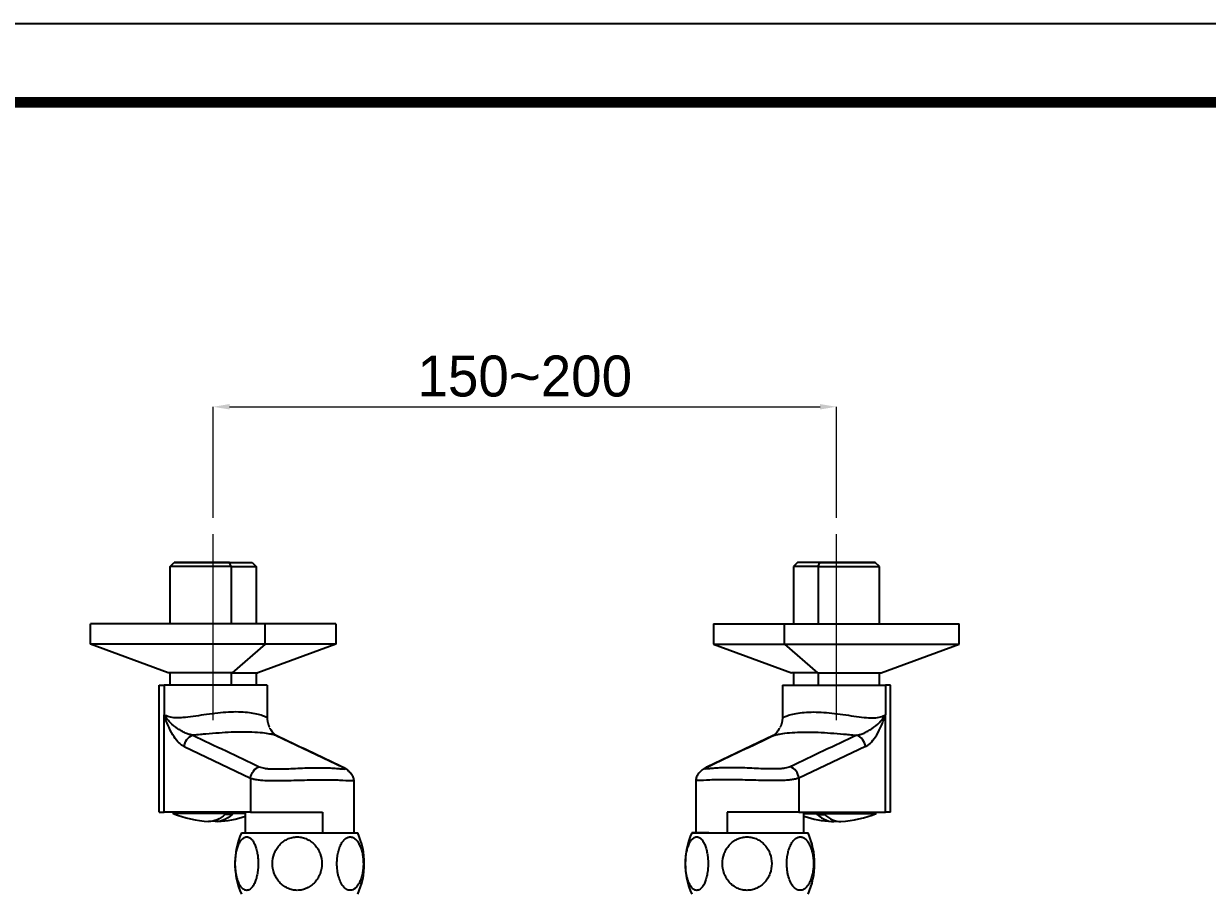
# Model space of a CAD drawing. Extents: x 0 to 1128, y 0 to 827.
# Drawn here: x 550.1 to 839.2, y 614.5 to 826.8 of the extents above; entities that cross this region are included whole.
import ezdxf

# ---------------------------------------------------------------- set-up
doc = ezdxf.new("R2010")
doc.units = 0
doc.header["$LTSCALE"] = 3
doc.header["$MEASUREMENT"] = 0
doc.header["$PDMODE"] = 3
doc.header["$PDSIZE"] = -10
doc.linetypes.add('CENTER', pattern=[50.8, 31.75, -6.35, 6.35, -6.35])
doc.linetypes.add('CENTER2', pattern=[28.575, 19.05, -3.175, 3.175, -3.175])
doc.layers.get('0').update_dxf_attribs({"linetype": 'CONTINUOUS'})
doc.layers.get('DEFPOINTS').update_dxf_attribs({"linetype": 'CONTINUOUS'})
doc.layers.add('1', color=7, linetype='CONTINUOUS')
doc.layers.add('Cneter', color=1, linetype='CENTER2', lineweight=13)
doc.styles.add('Daelim Dimension', font='')
doc.styles.get('Daelim Dimension').set_extended_font_data('나눔고딕')
doc.dimstyles.new('DEFAULT', dxfattribs={"dimscale": 2, "dimtxt": 2, "dimasz": 2, "dimexe": 0, "dimexo": 2, "dimgap": 1, "dimtad": 1, "dimdec": 1, "dimzin": 9, "dimdsep": 46, "dimtxsty": 'Daelim Dimension', "dimcen": 0.5, "dimclrd": 252, "dimclre": 252, "dimclrt": 3, "dimadec": 1, "dimazin": 0, "dimtfac": 1, "dimtdec": 1, "dimtix": 1, "dimtmove": 0, "dimatfit": 3, "dimfxl": 1, "dimtolj": 1, "dimtzin": 1, "dimlwd": 9, "dimlwe": 9, "dimarcsym": 0})

# ---------------------------------------------------------------- blocks, each defined once
blk = doc.blocks.new('*D7')
at = {"color": 5, "lineweight": 9, "ltscale": 0.5, "transparency": 16777216}
for p, q in [((596.37, 706.08), (596.37, 733.18)), ((600.37, 733.18), (744.63, 733.18)), ((748.63, 706.08), (748.63, 733.18))]:
    blk.add_line(p, q, dxfattribs=at)
at = {"color": 5, "ltscale": 0.5, "transparency": 16777216}
for points in [[(600.37, 733.85), (600.37, 732.52), (596.37, 733.18)], [(744.63, 733.85), (744.63, 732.52), (748.63, 733.18)]]:
    blk.add_solid(points, dxfattribs=at)
at = {"layer": 'DEFPOINTS', "color": 0, "ltscale": 0.5, "transparency": 16777216}
for p in [(748.63, 733.18), (596.37, 702.08), (748.63, 702.08)]:
    blk.add_point(p, dxfattribs=at)
at = {"color": 7, "ltscale": 0.5, "transparency": 16777216, "insert": (672.5, 740.63), "char_height": 10, "attachment_point": 5, "style": 'Daelim Dimension'}
blk.add_mtext('\\A1;150~200', dxfattribs=at)

msp = doc.modelspace()

# ---------------------------------------------------------------- linework, layer by layer
at = {"ltscale": 0.5}
for p, q in [((586.87, 695.15), (605.87, 695.15)), ((758.13, 695.15), (739.13, 695.15))]:
    msp.add_line(p, q, dxfattribs=at)
at = {"color": 7, "linetype": 'Continuous'}
for p, q in [((603.3, 629.05), (631.7, 629.05)), ((713.3, 629.05), (741.7, 629.05))]:
    msp.add_line(p, q, dxfattribs=at)
at = {"ltscale": 0.5}
msp.add_lwpolyline([(0, 0), (1128.4, 0), (1128.4, 826.8), (0, 826.8)], close=True, dxfattribs=at)
at = {"color": 5, "linetype": 'ByBlock', "lineweight": 200, "const_width": 2.6}
msp.add_lwpolyline([(18.14, 35.4), (1110.14, 35.4), (1110.14, 807.6), (18.14, 807.6)], close=True, dxfattribs=at)
at = {"color": 7, "linetype": 'Continuous'}
for centre, start, end in [((620.08, 621.55), 155.9148, 204.0852), ((614.92, 621.55), 335.9148, 24.0852), ((730.08, 621.55), 155.9148, 204.0852), ((724.92, 621.55), 335.9148, 24.0852)]:
    msp.add_arc(centre, 18.38, start, end, dxfattribs=at)
for points, knots in [([(601.76, 621.6), (601.77, 622.01), (601.8, 622.82), (601.95, 624.01), (602.2, 625.12), (602.54, 626.11), (602.96, 626.94), (603.38, 627.5), (603.76, 627.81), (604.04, 627.97), (604.33, 628.07), (604.63, 628.09), (604.92, 628.04), (605.21, 627.92), (605.49, 627.74), (605.85, 627.39), (606.27, 626.8), (606.67, 625.94), (606.99, 624.93), (607.23, 623.8), (607.36, 622.61), (607.38, 621.79), (607.38, 621.37)], [0, 0, 0, 0, 0.080427, 0.158795, 0.233128, 0.301508, 0.36222, 0.414144, 0.43689, 0.457766, 0.477263, 0.496084, 0.515057, 0.534981, 0.556488, 0.579985, 0.633529, 0.695732, 0.765322, 0.840528, 0.919412, 1, 1, 1, 1]), ([(616.91, 615.02), (616.71, 615.02), (616.3, 615.04), (615.69, 615.15), (615.1, 615.32), (614.33, 615.63), (613.45, 616.16), (612.54, 617), (611.81, 618), (611.1, 619.49), (610.73, 621.55), (611.1, 623.61), (611.81, 625.1), (612.54, 626.1), (613.45, 626.94), (614.33, 627.47), (615.1, 627.78), (615.69, 627.95), (616.3, 628.06), (616.71, 628.08), (616.91, 628.08)], [0, 0, 0, 0, 0.03129, 0.062581, 0.093875, 0.125167, 0.187675, 0.250202, 0.31275, 0.375318, 0.499999, 0.624685, 0.687253, 0.749799, 0.812325, 0.874832, 0.906124, 0.937419, 0.968709, 1, 1, 1, 1]), ([(616.91, 628.08), (617.12, 628.08), (617.53, 628.06), (618.14, 627.95), (618.73, 627.78), (619.49, 627.47), (620.38, 626.94), (621.29, 626.1), (622.02, 625.1), (622.72, 623.61), (623.1, 621.55), (622.72, 619.49), (622.02, 618), (621.29, 617), (620.38, 616.16), (619.49, 615.63), (618.73, 615.32), (618.14, 615.15), (617.53, 615.04), (617.12, 615.02), (616.91, 615.02)], [0, 0, 0, 0, 0.03129, 0.062581, 0.093875, 0.125167, 0.187675, 0.250202, 0.31275, 0.375318, 0.499999, 0.624685, 0.687253, 0.749799, 0.812325, 0.874832, 0.906124, 0.937419, 0.968709, 1, 1, 1, 1]), ([(627.72, 626.47), (627.88, 626.74), (628.13, 627.12), (628.54, 627.54), (628.95, 627.85), (629.4, 628.05), (629.87, 628.09), (630.33, 628.03), (630.78, 627.82), (631.18, 627.49), (631.59, 627.06), (632.04, 626.38), (632.47, 625.41), (632.79, 624.31), (632.99, 623.11), (633.08, 621.87), (633.05, 620.61), (632.91, 619.39), (632.64, 618.23), (632.27, 617.19), (631.93, 616.56), (631.75, 616.29)], [0, 0, 0, 0, 0.058008, 0.084184, 0.108568, 0.152836, 0.173846, 0.194915, 0.239559, 0.264202, 0.290655, 0.349185, 0.414926, 0.486417, 0.561969, 0.639806, 0.718104, 0.795037, 0.868791, 0.937619, 1, 1, 1, 1]), ([(711.75, 621.6), (711.75, 622.01), (711.79, 622.82), (711.94, 624.01), (712.18, 625.12), (712.52, 626.11), (712.93, 626.94), (713.35, 627.49), (713.72, 627.81), (713.99, 627.97), (714.28, 628.07), (714.57, 628.09), (714.86, 628.04), (715.15, 627.92), (715.42, 627.74), (715.78, 627.39), (716.19, 626.8), (716.59, 625.94), (716.91, 624.93), (717.13, 623.8), (717.27, 622.61), (717.29, 621.79), (717.29, 621.37)], [0, 0, 0, 0, 0.08068, 0.159276, 0.233792, 0.30228, 0.362996, 0.414788, 0.437408, 0.458118, 0.477417, 0.496022, 0.514783, 0.534519, 0.555873, 0.57926, 0.632698, 0.694927, 0.76464, 0.840038, 0.919158, 1, 1, 1, 1]), ([(726.8, 615.02), (726.6, 615.02), (726.19, 615.04), (725.58, 615.15), (724.98, 615.32), (724.22, 615.63), (723.34, 616.16), (722.42, 617), (721.7, 618), (720.99, 619.49), (720.62, 621.55), (720.99, 623.61), (721.7, 625.1), (722.42, 626.1), (723.34, 626.94), (724.22, 627.47), (724.98, 627.78), (725.58, 627.95), (726.19, 628.06), (726.6, 628.08), (726.8, 628.08)], [0, 0, 0, 0, 0.031285, 0.06257, 0.093859, 0.125147, 0.18765, 0.250175, 0.312725, 0.3753, 0.499999, 0.624703, 0.687277, 0.749826, 0.81235, 0.874852, 0.90614, 0.93743, 0.968715, 1, 1, 1, 1]), ([(726.8, 628.08), (727.01, 628.08), (727.42, 628.06), (728.03, 627.95), (728.62, 627.78), (729.38, 627.47), (730.27, 626.94), (731.18, 626.1), (731.91, 625.1), (732.61, 623.61), (732.98, 621.55), (732.61, 619.49), (731.91, 618), (731.18, 617), (730.27, 616.16), (729.38, 615.63), (728.62, 615.32), (728.03, 615.15), (727.42, 615.04), (727.01, 615.02), (726.8, 615.02)], [0, 0, 0, 0, 0.031285, 0.06257, 0.093859, 0.125147, 0.18765, 0.250175, 0.312725, 0.3753, 0.499999, 0.624703, 0.687277, 0.749826, 0.81235, 0.874852, 0.90614, 0.93743, 0.968715, 1, 1, 1, 1]), ([(737.63, 626.47), (737.79, 626.74), (738.05, 627.12), (738.47, 627.54), (738.88, 627.85), (739.33, 628.05), (739.81, 628.09), (740.28, 628.03), (740.73, 627.82), (741.14, 627.49), (741.55, 627.06), (742.01, 626.38), (742.44, 625.41), (742.76, 624.31), (742.97, 623.11), (743.06, 621.87), (743.03, 620.61), (742.88, 619.39), (742.61, 618.23), (742.24, 617.19), (741.9, 616.56), (741.71, 616.29)], [0, 0, 0, 0, 0.058059, 0.084312, 0.108806, 0.153393, 0.174589, 0.195844, 0.240797, 0.265547, 0.29207, 0.350642, 0.416313, 0.487651, 0.562995, 0.640594, 0.718649, 0.795356, 0.868926, 0.937639, 1, 1, 1, 1]), ([(626.61, 621.6), (626.61, 622.05), (626.66, 622.94), (626.87, 624.23), (627.21, 625.41), (627.53, 626.14), (627.72, 626.47)], [0, 0, 0, 0, 0.268185, 0.528889, 0.775051, 1, 1, 1, 1]), ([(736.51, 621.6), (736.51, 622.05), (736.56, 622.94), (736.78, 624.23), (737.12, 625.41), (737.45, 626.14), (737.63, 626.47)], [0, 0, 0, 0, 0.26798, 0.528559, 0.774759, 1, 1, 1, 1]), ([(606.45, 616.7), (606.27, 616.32), (605.96, 615.81), (605.42, 615.3), (605, 615.07), (604.56, 614.99), (604.13, 615.08), (603.71, 615.31), (603.33, 615.67), (602.98, 616.15), (602.66, 616.74), (602.39, 617.42), (602.17, 618.17), (601.99, 618.97), (601.86, 619.82), (601.78, 620.7), (601.76, 621.3), (601.76, 621.6)], [0, 0, 0, 0, 0.121081, 0.171461, 0.215959, 0.256944, 0.298017, 0.342651, 0.393209, 0.450784, 0.515361, 0.586248, 0.662492, 0.743043, 0.826846, 0.912877, 1, 1, 1, 1]), ([(607.38, 621.37), (607.37, 620.94), (607.33, 620.09), (607.15, 618.86), (606.87, 617.73), (606.6, 617.02), (606.45, 616.7)], [0, 0, 0, 0, 0.269695, 0.531069, 0.776836, 1, 1, 1, 1]), ([(631.75, 616.29), (631.63, 616.11), (631.39, 615.8), (630.98, 615.42), (630.53, 615.15), (630.07, 615.02), (629.59, 615.02), (629.13, 615.16), (628.68, 615.43), (628.27, 615.82), (627.9, 616.32), (627.44, 617.13), (627.09, 618.06), (626.84, 619.08), (626.66, 620.18), (626.61, 621.03), (626.61, 621.6)], [0, 0, 0, 0, 0.059866, 0.114148, 0.163474, 0.209351, 0.253988, 0.299929, 0.349532, 0.404179, 0.464301, 0.529775, 0.674786, 0.753064, 0.833963, 1, 1, 1, 1]), ([(716.37, 616.7), (716.28, 616.5), (716.08, 616.13), (715.73, 615.66), (715.35, 615.3), (714.94, 615.07), (714.51, 614.99), (714.08, 615.08), (713.67, 615.31), (713.29, 615.67), (712.95, 616.15), (712.64, 616.74), (712.37, 617.42), (712.15, 618.17), (711.97, 618.97), (711.85, 619.82), (711.77, 620.7), (711.75, 621.3), (711.75, 621.6)], [0, 0, 0, 0, 0.064169, 0.121356, 0.171535, 0.215701, 0.256266, 0.296921, 0.341226, 0.391586, 0.449095, 0.51372, 0.584749, 0.66121, 0.742033, 0.82615, 0.912522, 1, 1, 1, 1]), ([(717.29, 621.37), (717.28, 620.94), (717.24, 620.09), (717.06, 618.86), (716.78, 617.73), (716.52, 617.02), (716.37, 616.7)], [0, 0, 0, 0, 0.269881, 0.531367, 0.777099, 1, 1, 1, 1]), ([(741.71, 616.29), (741.59, 616.11), (741.35, 615.8), (740.93, 615.42), (740.48, 615.15), (740.01, 615.02), (739.53, 615.02), (739.06, 615.16), (738.61, 615.43), (738.19, 615.82), (737.81, 616.32), (737.35, 617.12), (736.99, 618.06), (736.75, 619.08), (736.56, 620.18), (736.51, 621.03), (736.51, 621.6)], [0, 0, 0, 0, 0.059888, 0.114301, 0.163864, 0.210061, 0.255048, 0.301308, 0.351141, 0.405912, 0.466051, 0.531448, 0.676073, 0.754073, 0.834657, 1, 1, 1, 1])]:
    msp.add_open_spline(points, degree=3, knots=knots, dxfattribs=at)
at = {"layer": '1', "color": 7, "linetype": 'Continuous'}
for p, q in [((585.87, 694.15), (586.87, 695.15)), ((585.87, 680.15), (585.87, 694.15)), ((600.8, 694.15), (585.87, 694.15)), ((600.38, 695.15), (586.87, 695.15)), ((600.8, 694.15), (600.38, 695.15)), ((600.38, 695.15), (605.87, 695.15)), ((600.8, 694.15), (600.8, 680.15)), ((600.8, 694.15), (606.87, 694.15)), ((605.87, 695.15), (606.87, 694.15)), ((606.87, 694.15), (606.87, 680.15)), ((739.13, 695.15), (738.13, 694.15)), ((738.13, 694.15), (738.13, 680.15)), ((744.19, 694.15), (738.13, 694.15)), ((744.61, 695.15), (739.13, 695.15)), ((744.19, 694.15), (744.61, 695.15)), ((744.19, 694.15), (744.19, 680.15)), ((744.19, 694.15), (759.13, 694.15)), ((744.61, 695.15), (758.13, 695.15)), ((759.13, 694.15), (758.13, 695.15)), ((759.13, 680.15), (759.13, 694.15)), ((566.37, 675.15), (566.37, 680.15)), ((609.05, 680.15), (566.37, 680.15)), ((609.05, 675.15), (609.05, 680.15)), ((626.37, 680.15), (609.05, 680.15)), ((626.37, 680.15), (626.37, 675.15)), ((718.63, 680.15), (718.63, 675.15)), ((718.63, 680.15), (735.95, 680.15)), ((735.95, 675.15), (735.95, 680.15)), ((735.95, 680.15), (778.63, 680.15)), ((778.63, 675.15), (778.63, 680.15)), ((585.42, 668.15), (566.37, 675.15)), ((609.05, 675.15), (566.37, 675.15)), ((609.05, 675.15), (600.99, 668.15)), ((626.37, 675.15), (607.32, 668.15)), ((626.37, 675.15), (609.05, 675.15)), ((718.63, 675.15), (737.68, 668.15)), ((718.63, 675.15), (735.95, 675.15)), ((735.95, 675.15), (744, 668.15)), ((735.95, 675.15), (778.63, 675.15)), ((759.58, 668.15), (778.63, 675.15)), ((600.99, 668.15), (585.42, 668.15)), ((585.87, 665.15), (585.87, 668.15)), ((600.8, 668.15), (600.8, 665.15)), ((600.99, 668.15), (607.32, 668.15)), ((606.87, 668.15), (606.87, 665.15)), ((744, 668.15), (737.68, 668.15)), ((738.13, 668.15), (738.13, 665.15)), ((744, 668.15), (759.58, 668.15)), ((744.19, 668.15), (744.19, 665.15)), ((759.13, 665.15), (759.13, 668.15)), ((583.17, 634.15), (583.17, 665.15)), ((583.17, 665.15), (584.4, 665.15)), ((584.4, 665.15), (584.4, 657.9)), ((609.57, 665.15), (584.4, 665.15)), ((609.57, 665.15), (609.57, 657.12)), ((735.43, 665.15), (735.43, 657.12)), ((735.43, 665.15), (760.59, 665.15)), ((760.59, 665.15), (760.59, 657.9)), ((761.83, 665.15), (760.59, 665.15)), ((761.83, 634.15), (761.83, 665.15)), ((584.4, 634.15), (584.4, 657.9)), ((609.55, 657.18), (609.56, 657.18)), ((735.45, 657.18), (735.44, 657.18)), ((760.59, 634.15), (760.59, 657.9)), ((611.78, 652.84), (628.03, 645.15)), ((733.21, 652.84), (716.97, 645.15)), ((589.29, 650.13), (605.53, 642.44)), ((755.7, 650.13), (739.46, 642.44)), ((605.53, 642.44), (605.53, 634.15)), ((739.46, 642.44), (739.46, 634.15)), ((630.7, 641.89), (630.69, 641.89)), ((630.7, 641.89), (630.7, 629.05)), ((714.3, 641.89), (714.3, 629.05)), ((714.3, 641.89), (714.3, 641.89)), ((583.17, 634.15), (584.4, 634.15)), ((605.53, 634.15), (584.4, 634.15)), ((586.62, 633.83), (586.62, 634.15)), ((600.49, 633.83), (586.62, 633.83)), ((600.49, 633.83), (600.49, 634.15)), ((604.3, 633.83), (600.49, 633.83)), ((604.3, 629.05), (604.3, 634.15)), ((605.53, 634.15), (623.08, 634.15)), ((623.08, 634.15), (623.08, 629.05)), ((721.92, 634.15), (721.92, 629.05)), ((739.46, 634.15), (721.92, 634.15)), ((739.46, 634.15), (760.59, 634.15)), ((740.7, 629.05), (740.7, 634.15)), ((740.7, 633.83), (744.51, 633.83)), ((744.51, 633.83), (744.51, 634.15)), ((744.51, 633.83), (758.38, 633.83)), ((758.38, 633.83), (758.38, 634.15)), ((761.83, 634.15), (760.59, 634.15)), ((627.54, 629.05), (631.7, 629.05)), ((628.38, 629.05), (631.7, 629.05)), ((716.62, 629.05), (713.3, 629.05)), ((717.46, 629.05), (713.3, 629.05))]:
    msp.add_line(p, q, dxfattribs=at)
for centre, start, end in [((596.37, 656.85), 247.0455, 267.4704), ((748.63, 656.85), 272.5296, 292.9545), ((596.37, 656.85), 272.5296, 288.4957), ((748.63, 656.85), 251.5043, 267.4704)]:
    msp.add_arc(centre, 25, start, end, dxfattribs=at)
at = {"layer": '1', "color": 7, "linetype": 'Continuous', "extrusion": (0, 0, -1)}
for centre, major_axis, ratio, start_param, end_param in [((608.25, 642.44), (-1.28, -2.71), 0.888708, 1.172682, 2.429241), ((626.74, 642.44), (1.28, 2.71), 0.888708, 6.199308, 6.283203), ((626.74, 642.44), (1.28, 2.71), 0.888708, 0.000017, 0.050162), ((595.46, 656.85), (0, -24.98), 0.422618, 5.909464, 6.301848), ((597.27, 656.85), (0, -24.98), 0.422618, 5.909464, 6.369129), ((596.37, 656.85), (0, 25), 0.422618, 2.740961, 2.766889)]:
    msp.add_ellipse(centre, major_axis=major_axis, ratio=ratio, start_param=start_param, end_param=end_param, dxfattribs=at)
at = {"layer": '1', "color": 7, "linetype": 'Continuous'}
for centre, major_axis, ratio, start_param, end_param in [((718.25, 642.44), (-1.28, 2.71), 0.888708, 0.000017, 0.050162), ((718.25, 642.44), (-1.28, 2.71), 0.888708, 6.199308, 6.283203), ((736.74, 642.44), (1.28, -2.71), 0.888708, 1.172682, 2.429241), ((747.72, 656.85), (0, -24.98), 0.422618, 5.909464, 6.369129), ((748.63, 656.85), (0, 25), 0.422618, 2.740961, 2.766889), ((749.54, 656.85), (0, -24.98), 0.422618, 5.909464, 6.301848)]:
    msp.add_ellipse(centre, major_axis=major_axis, ratio=ratio, start_param=start_param, end_param=end_param, dxfattribs=at)
for points, knots in [([(609.56, 657.18), (609.58, 657.17), (609.52, 657.23), (609, 657.49), (607.87, 657.9), (605.76, 658.4), (602.1, 658.74), (597.66, 658.4), (594.08, 657.9), (591.43, 657.49), (589.08, 657.21), (587.11, 657.14), (585.51, 657.34), (584.77, 657.72), (584.4, 657.9)], [0, 0, 0, 0, 0.051239, 0.128573, 0.204615, 0.280478, 0.426135, 0.571791, 0.647654, 0.723696, 0.801026, 0.86613, 0.933339, 1, 1, 1, 1]), ([(591.41, 652.93), (591.12, 652.99), (590.51, 653.12), (589.6, 653.46), (588.65, 653.92), (587.34, 654.72), (586.12, 655.74), (585.06, 656.93), (584.62, 657.57), (584.4, 657.9)], [0, 0, 0, 0, 0.105011, 0.216955, 0.335603, 0.463508, 0.736269, 0.866043, 1, 1, 1, 1]), ([(589.29, 650.13), (589.08, 650.25), (588.67, 650.47), (587.82, 651.2), (586.76, 652.51), (585.76, 654.38), (584.97, 656.25), (584.6, 657.34), (584.4, 657.9)], [0, 0, 0, 0, 0.109029, 0.212424, 0.446353, 0.704346, 0.846681, 1, 1, 1, 1]), ([(735.44, 657.18), (735.42, 657.17), (735.47, 657.23), (736, 657.49), (737.13, 657.9), (739.23, 658.4), (742.9, 658.74), (747.34, 658.4), (750.91, 657.9), (753.57, 657.49), (755.92, 657.21), (757.89, 657.14), (759.48, 657.34), (760.22, 657.72), (760.59, 657.9)], [0, 0, 0, 0, 0.051239, 0.128573, 0.204615, 0.280478, 0.426135, 0.571791, 0.647654, 0.723696, 0.801026, 0.86613, 0.933339, 1, 1, 1, 1]), ([(753.59, 652.93), (753.88, 652.99), (754.48, 653.12), (755.4, 653.46), (756.35, 653.92), (757.66, 654.72), (758.88, 655.74), (759.94, 656.93), (760.37, 657.57), (760.59, 657.9)], [0, 0, 0, 0, 0.105011, 0.216955, 0.335603, 0.463508, 0.736269, 0.866043, 1, 1, 1, 1]), ([(755.7, 650.13), (755.92, 650.25), (756.33, 650.47), (757.17, 651.2), (758.24, 652.51), (759.24, 654.38), (760.02, 656.25), (760.4, 657.34), (760.59, 657.9)], [0, 0, 0, 0, 0.109029, 0.212424, 0.446353, 0.704346, 0.846681, 1, 1, 1, 1]), ([(611.58, 652.93), (611.32, 652.99), (610.95, 653.08), (609.94, 653.27), (608.46, 653.49), (606.16, 653.67), (602.68, 653.74), (598.73, 653.56), (595.21, 653.26), (593.08, 653.07), (592.03, 652.98), (591.41, 652.93)], [0, 0, 0, 0, 0.0916, 0.133793, 0.261029, 0.399542, 0.500645, 0.738937, 0.866176, 0.920546, 1, 1, 1, 1]), ([(610.55, 654.16), (610.48, 654.27), (610.39, 654.42), (610.29, 654.59), (610.27, 654.63)], [0, 0, 0, 0, 0.751766, 1, 1, 1, 1]), ([(611.58, 652.93), (611.44, 653.03), (611.17, 653.24), (610.83, 653.72), (610.62, 654.05), (610.55, 654.16)], [0, 0, 0, 0, 0.413005, 0.810197, 1, 1, 1, 1]), ([(733.42, 652.93), (733.56, 653.03), (733.82, 653.24), (734.16, 653.72), (734.38, 654.05), (734.45, 654.16)], [0, 0, 0, 0, 0.413005, 0.810197, 1, 1, 1, 1]), ([(733.42, 652.93), (733.67, 652.99), (734.05, 653.08), (735.05, 653.27), (736.53, 653.49), (738.84, 653.67), (742.31, 653.74), (746.27, 653.56), (749.79, 653.26), (751.92, 653.07), (752.96, 652.98), (753.59, 652.93)], [0, 0, 0, 0, 0.0916, 0.133793, 0.261029, 0.399542, 0.500645, 0.738937, 0.866176, 0.920546, 1, 1, 1, 1]), ([(734.45, 654.16), (734.51, 654.27), (734.61, 654.42), (734.71, 654.59), (734.73, 654.63)], [0, 0, 0, 0, 0.751766, 1, 1, 1, 1]), ([(607.65, 645.24), (607.83, 645.16), (608.21, 645.01), (608.95, 644.85), (609.95, 644.72), (611.37, 644.66), (613.24, 644.68), (615.39, 644.77), (618.4, 644.92), (622.18, 645.04), (625.34, 644.92), (627.17, 644.77), (628.06, 644.69), (628.52, 644.66), (628.7, 644.68), (628.72, 644.75), (628.54, 644.88), (628.19, 645.06), (627.95, 645.18), (627.82, 645.24)], [0, 0, 0, 0, 0.036669, 0.074148, 0.112508, 0.166405, 0.23218, 0.29651, 0.363311, 0.499947, 0.636583, 0.703385, 0.767714, 0.817239, 0.853229, 0.887512, 0.943939, 0.971008, 1, 1, 1, 1]), ([(628.15, 645.09), (628.52, 644.9), (629.21, 644.46), (630.04, 643.64), (630.57, 642.74), (630.69, 642.17), (630.7, 641.89)], [0, 0, 0, 0, 0.233486, 0.481162, 0.73851, 1, 1, 1, 1]), ([(716.85, 645.09), (716.47, 644.9), (715.78, 644.46), (714.95, 643.64), (714.43, 642.74), (714.3, 642.17), (714.3, 641.89)], [0, 0, 0, 0, 0.233486, 0.481162, 0.73851, 1, 1, 1, 1]), ([(737.35, 645.24), (737.16, 645.16), (736.79, 645.01), (736.04, 644.85), (735.04, 644.72), (733.62, 644.66), (731.75, 644.68), (729.6, 644.77), (726.6, 644.92), (722.81, 645.04), (719.65, 644.92), (717.83, 644.77), (716.94, 644.69), (716.48, 644.66), (716.3, 644.68), (716.28, 644.75), (716.46, 644.88), (716.81, 645.06), (717.05, 645.18), (717.18, 645.24)], [0, 0, 0, 0, 0.036669, 0.074148, 0.112508, 0.166405, 0.23218, 0.29651, 0.363311, 0.499947, 0.636583, 0.703385, 0.767714, 0.817239, 0.853229, 0.887512, 0.943939, 0.971008, 1, 1, 1, 1]), ([(605.53, 642.44), (605.79, 642.36), (606.31, 642.2), (607.32, 642.02), (608.66, 641.89), (610.5, 641.82), (613.61, 641.82), (618.05, 641.98), (623.22, 642.08), (627.52, 641.98), (629.83, 641.83), (630.61, 641.82), (630.7, 641.86), (630.7, 641.89)], [0, 0, 0, 0, 0.0478, 0.095801, 0.144055, 0.21184, 0.288629, 0.434151, 0.579539, 0.724926, 0.870448, 0.947231, 1, 1, 1, 1]), ([(739.46, 642.44), (739.2, 642.36), (738.69, 642.2), (737.67, 642.02), (736.33, 641.89), (734.5, 641.82), (731.39, 641.82), (726.95, 641.98), (721.77, 642.08), (717.48, 641.98), (715.17, 641.83), (714.39, 641.82), (714.3, 641.86), (714.3, 641.89)], [0, 0, 0, 0, 0.0478, 0.095801, 0.144055, 0.21184, 0.288629, 0.434151, 0.579539, 0.724926, 0.870448, 0.947231, 1, 1, 1, 1])]:
    msp.add_open_spline(points, degree=3, knots=knots, dxfattribs=at)
for points, degree in [([(609.57, 657.18), (609.56, 655.94), (610.15, 654.86)], 2), ([(735.43, 657.18), (735.44, 655.94), (734.84, 654.86)], 2), ([(610.46, 654.3), (611.32, 652.98), (612.04, 652.71)], 2), ([(734.53, 654.3), (733.68, 652.98), (732.96, 652.71)], 2), ([(589.29, 650.13), (589.4, 651.36), (590.29, 652.55), (591.41, 652.93)], 3), ([(591.41, 652.93), (596.82, 650.36), (602.24, 647.8), (607.65, 645.24)], 3), ([(627.82, 645.24), (622.41, 647.8), (616.99, 650.36), (611.58, 652.93)], 3), ([(717.18, 645.24), (722.59, 647.8), (728, 650.36), (733.42, 652.93)], 3), ([(753.59, 652.93), (748.17, 650.36), (742.76, 647.8), (737.35, 645.24)], 3), ([(755.7, 650.13), (755.6, 651.36), (754.7, 652.55), (753.59, 652.93)], 3), ([(600.23, 633.58), (600.13, 633.58), (599.93, 633.59), (599.62, 633.59), (599.42, 633.59), (599.32, 633.59)], 3), ([(601.13, 633.59), (601.03, 633.59), (600.83, 633.59), (600.54, 633.59), (600.34, 633.58), (600.23, 633.58)], 3), ([(743.87, 633.59), (743.97, 633.59), (744.16, 633.59), (744.46, 633.59), (744.66, 633.58), (744.76, 633.58)], 3), ([(744.76, 633.58), (744.86, 633.58), (745.07, 633.59), (745.37, 633.59), (745.58, 633.59), (745.68, 633.59)], 3)]:
    msp.add_open_spline(points, degree=degree, dxfattribs=at)
at = {"layer": 'Cneter', "linetype": 'CENTER', "ltscale": 0.5}
for p, q in [((596.37, 656.59), (596.37, 702.08)), ((748.63, 656.59), (748.63, 702.08))]:
    msp.add_line(p, q, dxfattribs=at)

# ---------------------------------------------------------------- dimensions: what is measured, and where the dimension line sits
at = {"color": 5, "ltscale": 0.5}
dim = msp.add_linear_dim(base=(748.63, 733.18), p1=(596.37, 702.08), p2=(748.63, 702.08), text='150~200', dimstyle='DEFAULT', override={"dimtxt": 5, "dimclrd": 5, "dimclre": 5, "dimclrt": 7}, dxfattribs=at)
dim.commit()
dim.dimension.update_dxf_attribs({"geometry": '*D7', "text_midpoint": (672.5, 740.63)})

doc.saveas('drawing.dxf')
